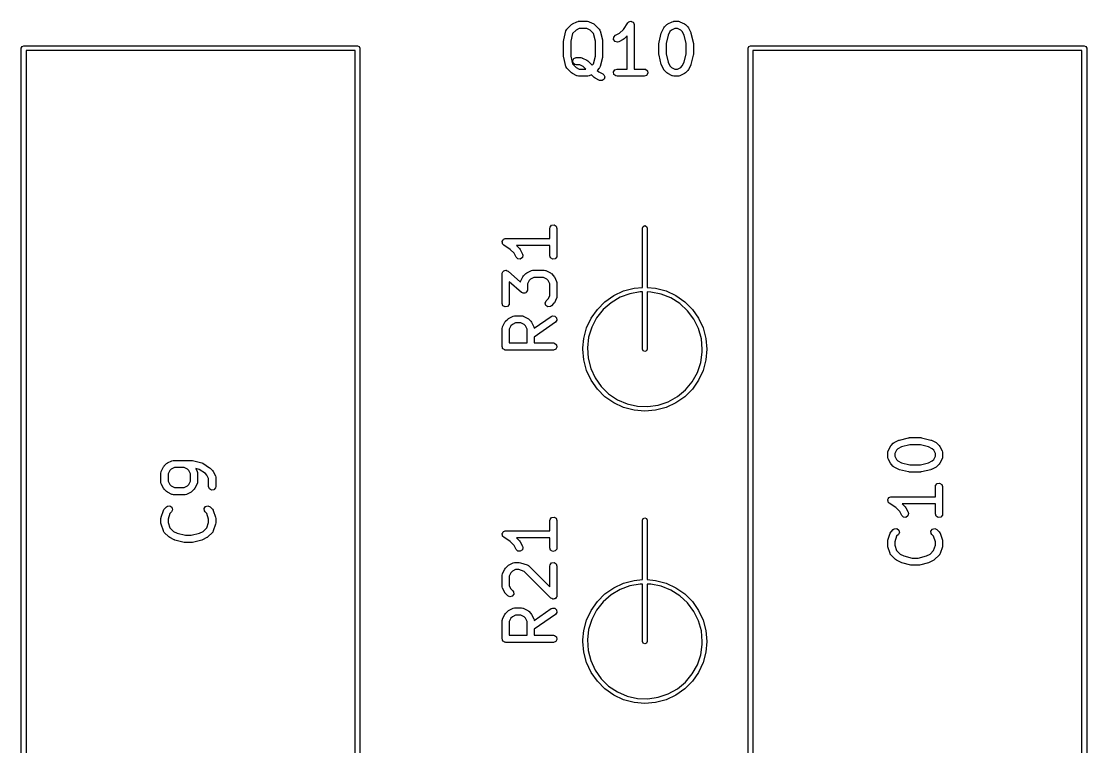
# Model space of a CAD drawing. Extents: x 10 to 287, y -200 to -10.
# Drawn here: x 162.53 to 184.87, y -74.36 to -59.15 of the extents above; entities that cross this region are included whole.
import ezdxf

# ---------------------------------------------------------------- set-up
doc = ezdxf.new("R2010")
doc.units = 0
doc.layers.add('BLACK', color=7, linetype='CONTINUOUS')

msp = doc.modelspace()

# ---------------------------------------------------------------- linework, layer by layer
at = {"layer": 'BLACK', "linetype": 'CONTINUOUS'}
for p, q in [((174.084, -59.2077), (174.179, -59.1601)), ((174.179, -59.1601), (174.204, -59.1527)), ((174.204, -59.1527), (174.208, -59.1537)), ((174.208, -59.1537), (174.212, -59.1522)), ((174.212, -59.1522), (174.403, -59.1522)), ((174.403, -59.1522), (174.429, -59.1567)), ((174.429, -59.1567), (174.432, -59.1596)), ((174.432, -59.1596), (174.436, -59.1601)), ((174.436, -59.1601), (174.532, -59.2077)), ((175.154, -59.3223), (175.245, -59.1856)), ((175.245, -59.1856), (175.263, -59.1667)), ((175.263, -59.1667), (175.267, -59.1655)), ((175.267, -59.1655), (175.27, -59.1622)), ((175.27, -59.1622), (175.292, -59.1584)), ((175.292, -59.1584), (175.312, -59.1523)), ((175.312, -59.1523), (175.316, -59.1541)), ((175.316, -59.1541), (175.321, -59.1533)), ((175.321, -59.1533), (175.339, -59.1642)), ((175.339, -59.1642), (175.359, -59.173)), ((175.359, -59.173), (175.361, -59.1768)), ((175.361, -59.1768), (175.365, -59.179)), ((175.365, -59.179), (175.373, -59.1994)), ((175.373, -59.1994), (175.382, -59.2189)), ((176.084, -59.2077), (176.179, -59.1601)), ((176.179, -59.1601), (176.204, -59.1527)), ((176.204, -59.1527), (176.208, -59.1537)), ((176.208, -59.1537), (176.212, -59.1522)), ((176.212, -59.1522), (176.308, -59.1522)), ((176.308, -59.1522), (176.333, -59.1567)), ((176.333, -59.1567), (176.337, -59.1596)), ((176.337, -59.1596), (176.341, -59.1601)), ((176.341, -59.1601), (176.436, -59.2077)), ((173.902, -59.5423), (173.949, -59.3519)), ((173.949, -59.3519), (173.96, -59.3281)), ((173.96, -59.3281), (173.966, -59.3237)), ((173.966, -59.3237), (173.969, -59.317)), ((173.969, -59.317), (174.064, -59.2218)), ((174.09, -59.4084), (174.049, -59.5698)), ((174.064, -59.2218), (174.082, -59.2089)), ((174.082, -59.2089), (174.084, -59.2077)), ((174.162, -59.3364), (174.09, -59.4084)), ((174.23, -59.3022), (174.162, -59.3364)), ((174.385, -59.3022), (174.23, -59.3022)), ((174.454, -59.3364), (174.385, -59.3022)), ((174.526, -59.4084), (174.454, -59.3364)), ((174.566, -59.5698), (174.526, -59.4084)), ((174.532, -59.2077), (174.55, -59.2211)), ((174.55, -59.2211), (174.551, -59.2218)), ((174.551, -59.2218), (174.646, -59.317)), ((174.646, -59.317), (174.661, -59.3383)), ((174.661, -59.3383), (174.662, -59.3457)), ((174.662, -59.3457), (174.666, -59.3519)), ((174.666, -59.3519), (174.714, -59.5423)), ((174.988, -59.4458), (175.073, -59.4036)), ((175.073, -59.4036), (175.154, -59.3223)), ((175.382, -59.2189), (175.381, -59.2231)), ((175.381, -59.2231), (175.383, -59.2272)), ((175.383, -59.2272), (175.383, -60.1522)), ((175.902, -59.5899), (175.949, -59.3995)), ((175.949, -59.3995), (175.954, -59.3876)), ((175.954, -59.3876), (175.955, -59.3841)), ((175.955, -59.3841), (176.002, -59.2889)), ((176.002, -59.2889), (176.016, -59.2709)), ((176.016, -59.2694), (176.064, -59.2218)), ((176.016, -59.2709), (176.016, -59.2694)), ((176.064, -59.2218), (176.082, -59.2089)), ((176.082, -59.2089), (176.084, -59.2077)), ((176.131, -59.3668), (176.093, -59.4438)), ((176.162, -59.3364), (176.131, -59.3668)), ((176.23, -59.3022), (176.162, -59.3364)), ((176.29, -59.3022), (176.23, -59.3022)), ((176.358, -59.3364), (176.29, -59.3022)), ((176.389, -59.3668), (176.358, -59.3364)), ((176.427, -59.4438), (176.389, -59.3668)), ((176.436, -59.2077), (176.454, -59.2211)), ((176.454, -59.2211), (176.456, -59.2218)), ((176.456, -59.2218), (176.504, -59.2694)), ((176.504, -59.2694), (176.516, -59.2878)), ((176.516, -59.2878), (176.518, -59.2889)), ((176.518, -59.2889), (176.565, -59.3841)), ((176.565, -59.3841), (176.569, -59.3965)), ((176.569, -59.3965), (176.571, -59.3995)), ((176.571, -59.3995), (176.618, -59.5899)), ((173.899, -59.5605), (173.902, -59.5458)), ((173.899, -59.8939), (173.899, -59.5605)), ((173.902, -59.5458), (173.902, -59.5423)), ((174.049, -59.5698), (174.049, -59.8846)), ((174.566, -59.8846), (174.566, -59.5698)), ((174.714, -59.5423), (174.715, -59.5573)), ((174.715, -59.5573), (174.716, -59.5605)), ((174.716, -59.5605), (174.716, -59.8939)), ((174.95, -59.5343), (174.953, -59.4831)), ((174.981, -59.5755), (174.95, -59.5343)), ((174.953, -59.4831), (174.988, -59.4458)), ((175.03, -59.5874), (174.981, -59.5755)), ((175.055, -59.58), (175.03, -59.5874)), ((175.151, -59.5324), (175.055, -59.58)), ((175.152, -59.5312), (175.151, -59.5324)), ((175.17, -59.5183), (175.152, -59.5312)), ((175.233, -59.4559), (175.17, -59.5183)), ((175.233, -60.1522), (175.233, -59.4559)), ((175.899, -59.6081), (175.902, -59.5934)), ((175.899, -59.8462), (175.899, -59.6081)), ((175.902, -59.5934), (175.902, -59.5899)), ((176.093, -59.4438), (176.049, -59.6174)), ((176.049, -59.6174), (176.049, -59.837)), ((176.471, -59.6174), (176.427, -59.4438)), ((176.471, -59.837), (176.471, -59.6174)), ((176.618, -59.5899), (176.62, -59.6049)), ((176.62, -59.6049), (176.621, -59.6081)), ((176.621, -59.6081), (176.621, -59.8462)), ((162.529, -59.715), (162.544, -59.6796)), ((162.529, -78.715), (162.529, -59.715)), ((162.544, -59.6796), (162.579, -59.665)), ((162.579, -59.665), (169.579, -59.665)), ((162.629, -59.765), (162.629, -78.665)), ((169.529, -59.765), (162.629, -59.765)), ((169.529, -78.665), (169.529, -59.765)), ((169.579, -59.665), (169.614, -59.6796)), ((169.614, -59.6796), (169.629, -59.715)), ((169.629, -59.715), (169.629, -78.715)), ((175.9, -59.8495), (175.899, -59.8462)), ((175.902, -59.8644), (175.9, -59.8495)), ((175.949, -60.0549), (175.902, -59.8644)), ((176.049, -59.837), (176.093, -60.0105)), ((176.427, -60.0105), (176.471, -59.837)), ((176.618, -59.8644), (176.571, -60.0549)), ((176.621, -59.8462), (176.618, -59.861)), ((176.618, -59.861), (176.618, -59.8644)), ((177.769, -59.715), (177.784, -59.6796)), ((177.769, -78.715), (177.769, -59.715)), ((177.784, -59.6796), (177.819, -59.665)), ((177.819, -59.665), (184.819, -59.665)), ((177.869, -59.765), (177.869, -78.665)), ((184.769, -59.765), (177.869, -59.765)), ((184.769, -78.665), (184.769, -59.765)), ((184.819, -59.665), (184.854, -59.6796)), ((184.854, -59.6796), (184.869, -59.715)), ((184.869, -59.715), (184.869, -78.715)), ((173.9, -59.8971), (173.899, -59.8939)), ((173.902, -59.912), (173.9, -59.8971)), ((173.949, -60.1025), (173.902, -59.912)), ((174.049, -59.8846), (174.09, -60.046)), ((174.09, -60.046), (174.162, -60.1179)), ((174.091, -59.9761), (174.117, -59.9316)), ((174.1, -60.0266), (174.091, -59.9761)), ((174.139, -60.0596), (174.1, -60.0266)), ((174.117, -59.9316), (174.165, -59.9141)), ((174.165, -60.0641), (174.139, -60.0596)), ((174.165, -59.9141), (174.26, -59.9141)), ((174.242, -60.0641), (174.165, -60.0641)), ((174.311, -60.0983), (174.242, -60.0641)), ((174.26, -59.9141), (174.286, -59.9186)), ((174.286, -59.9186), (174.289, -59.9215)), ((174.289, -59.9215), (174.294, -59.922)), ((174.294, -59.922), (174.389, -59.9696)), ((174.389, -59.9696), (174.407, -59.983)), ((174.407, -59.983), (174.408, -59.9837)), ((174.408, -59.9837), (174.498, -60.0735)), ((174.498, -60.0735), (174.526, -60.046)), ((174.526, -60.046), (174.566, -59.8846)), ((174.714, -59.912), (174.666, -60.1025)), ((174.716, -59.8939), (174.713, -59.9086)), ((174.713, -59.9086), (174.714, -59.912)), ((175.951, -60.0578), (175.949, -60.0549)), ((175.955, -60.0702), (175.951, -60.0578)), ((176.002, -60.1655), (175.955, -60.0702)), ((176.093, -60.0105), (176.131, -60.0875)), ((176.131, -60.0875), (176.162, -60.1179)), ((176.358, -60.1179), (176.389, -60.0875)), ((176.389, -60.0875), (176.427, -60.0105)), ((176.565, -60.0702), (176.518, -60.1655)), ((176.566, -60.0667), (176.565, -60.0702)), ((176.571, -60.0549), (176.566, -60.0667)), ((173.953, -60.1086), (173.949, -60.1025)), ((173.954, -60.116), (173.953, -60.1086)), ((173.969, -60.1374), (173.954, -60.116)), ((174.064, -60.2326), (173.969, -60.1374)), ((174.066, -60.2333), (174.064, -60.2326)), ((174.084, -60.2466), (174.066, -60.2333)), ((174.179, -60.2943), (174.084, -60.2466)), ((174.162, -60.1179), (174.23, -60.1522)), ((174.183, -60.2948), (174.179, -60.2943)), ((174.187, -60.2977), (174.183, -60.2948)), ((174.212, -60.3022), (174.187, -60.2977)), ((174.403, -60.3022), (174.212, -60.3022)), ((174.23, -60.1522), (174.365, -60.1522)), ((174.365, -60.1522), (174.311, -60.0983)), ((174.407, -60.3006), (174.403, -60.3022)), ((174.411, -60.3017), (174.407, -60.3006)), ((174.436, -60.2943), (174.411, -60.3017)), ((174.483, -60.2708), (174.436, -60.2943)), ((174.54, -60.3278), (174.483, -60.2708)), ((174.646, -60.1374), (174.604, -60.1796)), ((174.604, -60.1796), (174.638, -60.2132)), ((174.638, -60.2132), (174.722, -60.2553)), ((174.649, -60.1307), (174.646, -60.1374)), ((174.655, -60.1263), (174.649, -60.1307)), ((174.666, -60.1025), (174.655, -60.1263)), ((174.722, -60.2553), (174.743, -60.2709)), ((174.743, -60.2709), (174.763, -60.3179)), ((174.763, -60.3179), (174.749, -60.3671)), ((174.948, -60.2142), (174.974, -60.1697)), ((174.957, -60.2647), (174.948, -60.2142)), ((174.996, -60.2977), (174.957, -60.2647)), ((174.974, -60.1697), (175.022, -60.1522)), ((175.022, -60.3022), (174.996, -60.2977)), ((175.022, -60.1522), (175.233, -60.1522)), ((175.593, -60.3022), (175.022, -60.3022)), ((175.383, -60.1522), (175.593, -60.1522)), ((175.593, -60.1522), (175.619, -60.1567)), ((175.642, -60.2846), (175.593, -60.3022)), ((175.619, -60.1567), (175.658, -60.1897)), ((175.667, -60.2402), (175.642, -60.2846)), ((175.658, -60.1897), (175.667, -60.2402)), ((176.004, -60.1666), (176.002, -60.1655)), ((176.016, -60.185), (176.004, -60.1666)), ((176.064, -60.2326), (176.016, -60.185)), ((176.066, -60.2333), (176.064, -60.2326)), ((176.084, -60.2466), (176.066, -60.2333)), ((176.179, -60.2943), (176.084, -60.2466)), ((176.162, -60.1179), (176.23, -60.1522)), ((176.183, -60.2948), (176.179, -60.2943)), ((176.187, -60.2977), (176.183, -60.2948)), ((176.212, -60.3022), (176.187, -60.2977)), ((176.308, -60.3022), (176.212, -60.3022)), ((176.23, -60.1522), (176.29, -60.1522)), ((176.29, -60.1522), (176.358, -60.1179)), ((176.312, -60.3006), (176.308, -60.3022)), ((176.316, -60.3017), (176.312, -60.3006)), ((176.341, -60.2943), (176.316, -60.3017)), ((176.436, -60.2466), (176.341, -60.2943)), ((176.438, -60.2455), (176.436, -60.2466)), ((176.456, -60.2326), (176.438, -60.2455)), ((176.504, -60.185), (176.456, -60.2326)), ((176.518, -60.1655), (176.504, -60.1835)), ((176.504, -60.1835), (176.504, -60.185)), ((174.542, -60.3285), (174.54, -60.3278)), ((174.56, -60.3419), (174.542, -60.3285)), ((174.655, -60.3895), (174.56, -60.3419)), ((174.706, -60.3954), (174.655, -60.3895)), ((174.749, -60.3671), (174.706, -60.3954)), ((173.616, -63.4672), (173.649, -63.4279)), ((173.649, -63.4279), (173.699, -63.419)), ((173.699, -63.419), (173.744, -63.4447)), ((173.744, -63.4447), (173.761, -63.4929)), ((175.569, -63.4494), (175.604, -63.4348)), ((175.604, -63.4348), (175.639, -63.4494)), ((173.611, -63.4929), (173.616, -63.4672)), ((173.611, -63.7036), (173.611, -63.4929)), ((173.761, -63.4929), (173.761, -64.0643)), ((175.554, -63.4848), (175.569, -63.4494)), ((175.554, -64.7292), (175.554, -63.4848)), ((175.639, -63.4494), (175.654, -63.4848)), ((175.654, -63.4848), (175.654, -64.7292)), ((172.611, -63.7738), (172.613, -63.7698)), ((172.618, -63.7947), (172.611, -63.7738)), ((172.612, -63.7656), (172.623, -63.7467)), ((172.613, -63.7698), (172.612, -63.7656)), ((172.621, -63.8161), (172.618, -63.7947)), ((172.625, -63.8189), (172.621, -63.8161)), ((172.623, -63.7467), (172.632, -63.7268)), ((172.626, -63.823), (172.625, -63.8189)), ((172.645, -63.841), (172.626, -63.823)), ((172.632, -63.7268), (172.636, -63.7249)), ((172.636, -63.7249), (172.638, -63.7212)), ((172.638, -63.7212), (172.658, -63.7137)), ((172.781, -63.9321), (172.645, -63.841)), ((172.658, -63.7137), (172.678, -63.7041)), ((172.678, -63.7041), (172.682, -63.7051)), ((172.682, -63.7051), (172.686, -63.7036)), ((172.686, -63.7036), (173.611, -63.7036)), ((173.611, -63.8536), (172.915, -63.8536)), ((172.915, -63.8536), (172.977, -63.9161)), ((173.611, -64.0643), (173.611, -63.8536)), ((172.863, -64.0135), (172.781, -63.9321)), ((172.905, -64.0979), (172.863, -64.0135)), ((172.942, -64.1331), (172.905, -64.0979)), ((172.977, -63.9161), (172.99, -63.9344)), ((172.99, -63.9344), (172.991, -63.9355)), ((172.991, -63.9355), (173.039, -64.0308)), ((173.035, -64.1056), (172.993, -64.1362)), ((173.046, -64.0558), (173.035, -64.1056)), ((173.039, -64.0308), (173.046, -64.0558)), ((173.629, -64.1125), (173.611, -64.0643)), ((173.673, -64.1382), (173.629, -64.1125)), ((173.757, -64.09), (173.724, -64.1293)), ((173.761, -64.0643), (173.757, -64.09)), ((172.993, -64.1362), (172.942, -64.1331)), ((173.724, -64.1293), (173.673, -64.1382)), ((172.611, -64.4453), (172.613, -64.4342)), ((172.611, -65.0643), (172.611, -64.4453)), ((172.613, -64.4307), (172.614, -64.4281)), ((172.613, -64.4342), (172.613, -64.4307)), ((172.614, -64.4281), (172.616, -64.4196)), ((172.616, -64.4196), (172.629, -64.4041)), ((172.629, -64.4041), (172.639, -64.3868)), ((172.639, -64.3868), (172.645, -64.3849)), ((172.645, -64.3849), (172.649, -64.3803)), ((172.649, -64.3803), (172.669, -64.3768)), ((172.669, -64.3768), (172.688, -64.3703)), ((172.688, -64.3703), (172.693, -64.3725)), ((172.693, -64.3725), (172.699, -64.3714)), ((172.699, -64.3714), (172.717, -64.3815)), ((172.717, -64.3815), (172.736, -64.3888)), ((172.736, -64.3888), (172.996, -64.6163)), ((173, -64.6022), (173.048, -64.507)), ((173.048, -64.507), (173.061, -64.489)), ((173.061, -64.489), (173.062, -64.4875)), ((173.062, -64.4875), (173.109, -64.4399)), ((173.109, -64.4399), (173.128, -64.427)), ((173.128, -64.427), (173.129, -64.4258)), ((173.129, -64.4258), (173.224, -64.3782)), ((173.207, -64.5545), (173.176, -64.5849)), ((173.275, -64.5203), (173.207, -64.5545)), ((173.224, -64.3782), (173.249, -64.3708)), ((173.249, -64.3708), (173.253, -64.3718)), ((173.253, -64.3718), (173.258, -64.3703)), ((173.258, -64.3703), (173.496, -64.3703)), ((173.478, -64.5203), (173.275, -64.5203)), ((173.547, -64.5545), (173.478, -64.5203)), ((173.496, -64.3703), (173.521, -64.3748)), ((173.521, -64.3748), (173.525, -64.3777)), ((173.525, -64.3777), (173.529, -64.3782)), ((173.529, -64.3782), (173.625, -64.4258)), ((173.577, -64.5849), (173.547, -64.5545)), ((173.625, -64.4258), (173.643, -64.4392)), ((173.643, -64.4392), (173.644, -64.4399)), ((173.644, -64.4399), (173.692, -64.4875)), ((173.692, -64.4875), (173.705, -64.5058)), ((173.705, -64.5058), (173.706, -64.507)), ((173.706, -64.507), (173.753, -64.6022)), ((173.018, -64.8351), (172.761, -64.6106)), ((172.761, -64.6106), (172.761, -65.0643)), ((172.996, -64.6163), (172.997, -64.6101)), ((172.997, -64.6101), (173, -64.6067)), ((173, -64.6067), (173, -64.6022)), ((173.142, -64.7786), (173.14, -64.7897)), ((173.176, -64.5849), (173.142, -64.6535)), ((173.142, -64.6535), (173.142, -64.7786)), ((173.611, -64.6535), (173.577, -64.5849)), ((173.611, -64.9038), (173.611, -64.6535)), ((173.753, -64.6022), (173.761, -64.6272)), ((173.761, -64.6272), (173.76, -64.6315)), ((173.76, -64.6315), (173.761, -64.6358)), ((173.761, -64.6358), (173.761, -64.9215)), ((175.159, -64.8032), (175.378, -64.7446)), ((175.378, -64.7446), (175.554, -64.7292)), ((175.654, -64.7292), (175.83, -64.7446)), ((175.83, -64.7446), (176.048, -64.8032)), ((173.037, -64.8424), (173.018, -64.8351)), ((173.054, -64.8525), (173.037, -64.8424)), ((173.06, -64.8514), (173.054, -64.8525)), ((173.066, -64.8536), (173.06, -64.8514)), ((173.085, -64.8471), (173.066, -64.8536)), ((173.105, -64.8436), (173.085, -64.8471)), ((173.109, -64.839), (173.105, -64.8436)), ((173.114, -64.8371), (173.109, -64.839)), ((173.125, -64.8197), (173.114, -64.8371)), ((173.138, -64.8043), (173.125, -64.8197)), ((173.139, -64.7958), (173.138, -64.8043)), ((173.141, -64.7932), (173.139, -64.7958)), ((173.14, -64.7897), (173.141, -64.7932)), ((173.538, -65.0113), (173.577, -64.9723)), ((173.577, -64.9723), (173.611, -64.9038)), ((173.753, -64.955), (173.706, -65.0502)), ((173.754, -64.9506), (173.753, -64.955)), ((173.757, -64.9471), (173.754, -64.9506)), ((173.761, -64.9215), (173.757, -64.9471)), ((174.768, -65.0289), (174.954, -64.899)), ((175.085, -64.9371), (174.896, -65.0498)), ((174.954, -64.899), (175.159, -64.8032)), ((175.292, -64.8607), (175.085, -64.9371)), ((175.509, -64.8234), (175.292, -64.8607)), ((175.554, -64.824), (175.509, -64.8234)), ((175.554, -66.0248), (175.554, -64.824)), ((175.73, -64.8263), (175.654, -64.8253)), ((175.654, -64.8253), (175.654, -66.0248)), ((175.946, -64.8693), (175.73, -64.8263)), ((176.151, -64.951), (175.946, -64.8693)), ((176.048, -64.8032), (176.254, -64.899)), ((176.338, -65.0687), (176.151, -64.951)), ((176.254, -64.899), (176.439, -65.0289)), ((172.629, -65.1125), (172.611, -65.0643)), ((172.673, -65.1382), (172.629, -65.1125)), ((172.724, -65.1293), (172.673, -65.1382)), ((172.757, -65.09), (172.724, -65.1293)), ((172.761, -65.0643), (172.757, -65.09)), ((173.516, -65.0578), (173.538, -65.0113)), ((173.53, -65.1073), (173.516, -65.0578)), ((173.572, -65.1368), (173.53, -65.1073)), ((173.623, -65.1323), (173.572, -65.1368)), ((173.644, -65.1174), (173.623, -65.1323)), ((173.692, -65.0697), (173.644, -65.1174)), ((173.706, -65.0502), (173.692, -65.0683)), ((173.692, -65.0683), (173.692, -65.0697)), ((174.478, -65.3748), (174.608, -65.1892)), ((174.73, -65.1952), (174.593, -65.3684)), ((174.608, -65.1892), (174.768, -65.0289)), ((174.896, -65.0498), (174.73, -65.1952)), ((176.499, -65.2184), (176.338, -65.0687)), ((176.439, -65.0289), (176.6, -65.1892)), ((176.631, -65.3951), (176.499, -65.2184)), ((176.6, -65.1892), (176.73, -65.3748)), ((172.667, -65.4594), (172.68, -65.4413)), ((172.68, -65.4413), (172.681, -65.4399)), ((172.681, -65.4399), (172.728, -65.3922)), ((172.728, -65.3922), (172.747, -65.3794)), ((172.747, -65.3794), (172.748, -65.3782)), ((172.748, -65.3782), (172.843, -65.3306)), ((172.843, -65.3306), (172.868, -65.3232)), ((172.868, -65.3232), (172.873, -65.3242)), ((172.873, -65.3242), (172.877, -65.3227)), ((172.877, -65.3227), (173.02, -65.3227)), ((173.02, -65.3227), (173.045, -65.3272)), ((173.045, -65.3272), (173.049, -65.3301)), ((173.049, -65.3301), (173.053, -65.3306)), ((173.053, -65.3306), (173.148, -65.3782)), ((173.148, -65.3782), (173.166, -65.3916)), ((173.166, -65.3916), (173.168, -65.3922)), ((173.168, -65.3922), (173.215, -65.4399)), ((173.215, -65.4399), (173.228, -65.4582)), ((173.285, -65.5872), (173.643, -65.3362)), ((173.643, -65.3362), (173.667, -65.3252)), ((173.667, -65.3252), (173.718, -65.3297)), ((173.718, -65.3297), (173.754, -65.366)), ((173.759, -65.4171), (173.729, -65.4591)), ((173.754, -65.366), (173.759, -65.4171)), ((174.382, -65.5802), (174.478, -65.3748)), ((174.593, -65.3684), (174.49, -65.5636)), ((176.729, -65.5929), (176.631, -65.3951)), ((176.73, -65.3748), (176.825, -65.5802)), ((172.611, -65.5881), (172.616, -65.5625)), ((172.611, -65.9691), (172.611, -65.5881)), ((172.616, -65.5625), (172.619, -65.559)), ((172.619, -65.5546), (172.667, -65.4594)), ((172.619, -65.559), (172.619, -65.5546)), ((172.796, -65.5373), (172.761, -65.6058)), ((172.761, -65.6058), (172.761, -65.8941)), ((172.826, -65.5069), (172.796, -65.5373)), ((172.894, -65.4727), (172.826, -65.5069)), ((173.002, -65.4727), (172.894, -65.4727)), ((173.07, -65.5069), (173.002, -65.4727)), ((173.101, -65.5373), (173.07, -65.5069)), ((173.135, -65.6058), (173.101, -65.5373)), ((173.135, -65.8941), (173.135, -65.6058)), ((173.228, -65.4582), (173.23, -65.4594)), ((173.23, -65.4594), (173.277, -65.5546)), ((173.277, -65.5546), (173.285, -65.5796)), ((173.285, -65.5796), (173.284, -65.5839)), ((173.284, -65.5839), (173.285, -65.5872)), ((173.729, -65.4591), (173.285, -65.77)), ((174.324, -65.7991), (174.382, -65.5802)), ((174.49, -65.5636), (174.425, -65.7742)), ((176.789, -65.8052), (176.729, -65.5929)), ((176.825, -65.5802), (176.884, -65.7991)), ((172.761, -65.8941), (173.135, -65.8941)), ((173.285, -65.77), (173.285, -65.8941)), ((173.285, -65.8941), (173.686, -65.8941)), ((173.686, -65.8941), (173.712, -65.8986)), ((173.712, -65.8986), (173.751, -65.9316)), ((174.307, -65.9933), (174.324, -65.7991)), ((174.425, -65.7742), (174.399, -65.9933)), ((176.809, -66.0248), (176.789, -65.8052)), ((176.884, -65.7991), (176.904, -66.0248)), ((172.618, -65.9874), (172.611, -65.9691)), ((172.621, -66.0066), (172.618, -65.9874)), ((172.626, -66.0109), (172.621, -66.0066)), ((172.629, -66.0173), (172.626, -66.0109)), ((172.646, -66.027), (172.629, -66.0173)), ((172.661, -66.0396), (172.646, -66.027)), ((172.67, -66.0413), (172.661, -66.0396)), ((172.673, -66.0429), (172.67, -66.0413)), ((172.677, -66.0424), (172.673, -66.0429)), ((172.686, -66.0441), (172.677, -66.0424)), ((173.686, -66.0441), (172.686, -66.0441)), ((173.734, -66.0265), (173.686, -66.0441)), ((173.76, -65.9821), (173.734, -66.0265)), ((173.751, -65.9316), (173.76, -65.9821)), ((174.304, -66.0248), (174.307, -65.9933)), ((174.324, -66.2505), (174.304, -66.0248)), ((174.399, -65.9933), (174.414, -66.2133)), ((175.569, -66.0602), (175.554, -66.0248)), ((175.604, -66.0748), (175.569, -66.0602)), ((175.639, -66.0602), (175.604, -66.0748)), ((175.654, -66.0248), (175.639, -66.0602)), ((176.776, -66.3061), (176.807, -66.0879)), ((176.807, -66.0879), (176.809, -66.0248)), ((176.904, -66.0248), (176.884, -66.2505)), ((174.382, -66.4694), (174.324, -66.2505)), ((174.414, -66.2133), (174.468, -66.4271)), ((176.705, -66.515), (176.776, -66.3061)), ((176.884, -66.2505), (176.825, -66.4694)), ((174.478, -66.6748), (174.382, -66.4694)), ((174.468, -66.4271), (174.56, -66.6274)), ((176.597, -66.7074), (176.705, -66.515)), ((176.825, -66.4694), (176.73, -66.6748)), ((174.608, -66.8604), (174.478, -66.6748)), ((174.56, -66.6274), (174.687, -66.8075)), ((176.456, -66.877), (176.597, -66.7074)), ((176.73, -66.6748), (176.6, -66.8604)), ((174.768, -67.0207), (174.608, -66.8604)), ((174.687, -66.8075), (174.845, -66.9614)), ((174.845, -66.9614), (175.029, -67.0839)), ((176.094, -67.1258), (176.286, -67.018)), ((176.286, -67.018), (176.456, -66.877)), ((176.6, -66.8604), (176.439, -67.0207)), ((174.954, -67.1506), (174.768, -67.0207)), ((175.159, -67.2464), (174.954, -67.1506)), ((175.029, -67.0839), (175.231, -67.171)), ((175.231, -67.171), (175.447, -67.2196)), ((175.447, -67.2196), (175.667, -67.2283)), ((175.667, -67.2283), (175.885, -67.1966)), ((175.885, -67.1966), (176.094, -67.1258)), ((176.254, -67.1506), (176.048, -67.2464)), ((176.439, -67.0207), (176.254, -67.1506)), ((175.378, -67.3051), (175.159, -67.2464)), ((175.604, -67.3248), (175.378, -67.3051)), ((175.83, -67.3051), (175.604, -67.3248)), ((176.048, -67.2464), (175.83, -67.3051)), ((180.944, -67.928), (181.134, -67.8803)), ((181.134, -67.8803), (181.149, -67.8793)), ((181.149, -67.8793), (181.152, -67.8781)), ((181.152, -67.8781), (181.39, -67.8781)), ((181.39, -67.8781), (181.405, -67.8807)), ((181.405, -67.8807), (181.408, -67.8803)), ((181.408, -67.8803), (181.599, -67.928)), ((180.704, -68.1576), (180.752, -68.0624)), ((180.752, -68.0624), (180.765, -68.0444)), ((180.765, -68.0444), (180.766, -68.0429)), ((180.766, -68.0429), (180.813, -67.9953)), ((180.813, -67.9953), (180.832, -67.9824)), ((180.832, -67.9824), (180.833, -67.9813)), ((180.833, -67.9813), (180.928, -67.9336)), ((180.911, -68.11), (180.881, -68.1404)), ((180.988, -68.0715), (180.911, -68.11)), ((180.928, -67.9336), (180.941, -67.9299)), ((180.941, -67.9299), (180.944, -67.928)), ((181.161, -68.0281), (180.988, -68.0715)), ((181.381, -68.0281), (181.161, -68.0281)), ((181.555, -68.0715), (181.381, -68.0281)), ((181.632, -68.11), (181.555, -68.0715)), ((181.599, -67.928), (181.611, -67.9332)), ((181.611, -67.9332), (181.614, -67.9336)), ((181.614, -67.9336), (181.71, -67.9813)), ((181.662, -68.1404), (181.632, -68.11)), ((181.71, -67.9813), (181.728, -67.9946)), ((181.728, -67.9946), (181.729, -67.9953)), ((181.729, -67.9953), (181.777, -68.0429)), ((181.777, -68.0429), (181.79, -68.0613)), ((181.79, -68.0613), (181.791, -68.0624)), ((181.791, -68.0624), (181.838, -68.1576)), ((165.688, -68.3622), (165.713, -68.3548)), ((165.713, -68.3548), (165.718, -68.3558)), ((165.718, -68.3558), (165.722, -68.3543)), ((165.722, -68.3543), (166.103, -68.3543)), ((166.103, -68.3543), (166.117, -68.3569)), ((166.117, -68.3569), (166.121, -68.3565)), ((166.121, -68.3565), (166.311, -68.4041)), ((180.696, -68.1912), (180.701, -68.1655)), ((180.696, -68.2864), (180.696, -68.1912)), ((180.698, -68.2906), (180.696, -68.2864)), ((180.697, -68.295), (180.698, -68.2906)), ((180.704, -68.32), (180.697, -68.295)), ((180.701, -68.1655), (180.704, -68.1621)), ((180.704, -68.1621), (180.704, -68.1576)), ((180.752, -68.4152), (180.704, -68.32)), ((180.881, -68.1404), (180.846, -68.2089)), ((180.846, -68.2089), (180.846, -68.2687)), ((180.846, -68.2687), (180.881, -68.3372)), ((180.881, -68.3372), (180.911, -68.3676)), ((181.632, -68.3676), (181.662, -68.3372)), ((181.696, -68.2089), (181.662, -68.1404)), ((181.662, -68.3372), (181.696, -68.2687)), ((181.696, -68.2687), (181.696, -68.2089)), ((181.838, -68.32), (181.791, -68.4152)), ((181.838, -68.1576), (181.846, -68.1826)), ((181.839, -68.3155), (181.838, -68.32)), ((181.842, -68.3121), (181.839, -68.3155)), ((181.846, -68.2864), (181.842, -68.3121)), ((181.846, -68.1826), (181.845, -68.187)), ((181.845, -68.187), (181.846, -68.1912)), ((181.846, -68.1912), (181.846, -68.2864)), ((165.464, -68.5862), (165.512, -68.491)), ((165.512, -68.491), (165.525, -68.473)), ((165.525, -68.473), (165.526, -68.4715)), ((165.526, -68.4715), (165.573, -68.4239)), ((165.573, -68.4239), (165.592, -68.411)), ((165.592, -68.411), (165.593, -68.4098)), ((165.593, -68.4098), (165.688, -68.3622)), ((165.641, -68.569), (165.606, -68.6375)), ((165.671, -68.5385), (165.641, -68.569)), ((165.739, -68.5043), (165.671, -68.5385)), ((165.942, -68.5043), (165.739, -68.5043)), ((166.011, -68.5385), (165.942, -68.5043)), ((166.041, -68.569), (166.011, -68.5385)), ((166.075, -68.6375), (166.041, -68.569)), ((166.262, -68.5465), (166.188, -68.528)), ((166.188, -68.528), (166.217, -68.5862)), ((166.388, -68.6304), (166.262, -68.5465)), ((166.311, -68.4041), (166.334, -68.4144)), ((166.334, -68.4144), (166.335, -68.4145)), ((166.335, -68.4145), (166.478, -68.5097)), ((166.478, -68.5097), (166.486, -68.5176)), ((166.486, -68.5176), (166.489, -68.5191)), ((166.489, -68.5191), (166.537, -68.5667)), ((166.537, -68.5667), (166.55, -68.5851)), ((180.753, -68.4163), (180.752, -68.4152)), ((180.766, -68.4347), (180.753, -68.4163)), ((180.813, -68.4823), (180.766, -68.4347)), ((180.815, -68.483), (180.813, -68.4823)), ((180.833, -68.4964), (180.815, -68.483)), ((180.928, -68.544), (180.833, -68.4964)), ((180.911, -68.3676), (180.988, -68.4061)), ((180.932, -68.5444), (180.928, -68.544)), ((180.944, -68.5497), (180.932, -68.5444)), ((181.134, -68.5973), (180.944, -68.5497)), ((180.988, -68.4061), (181.161, -68.4495)), ((181.161, -68.4495), (181.381, -68.4495)), ((181.381, -68.4495), (181.555, -68.4061)), ((181.599, -68.5497), (181.408, -68.5973)), ((181.555, -68.4061), (181.632, -68.3676)), ((181.602, -68.5477), (181.599, -68.5497)), ((181.614, -68.544), (181.602, -68.5477)), ((181.71, -68.4964), (181.614, -68.544)), ((181.711, -68.4952), (181.71, -68.4964)), ((181.729, -68.4823), (181.711, -68.4952)), ((181.777, -68.4347), (181.729, -68.4823)), ((181.791, -68.4152), (181.777, -68.4332)), ((181.777, -68.4332), (181.777, -68.4347)), ((165.456, -68.6198), (165.461, -68.5941)), ((165.456, -68.8102), (165.456, -68.6198)), ((165.461, -68.5941), (165.464, -68.5907)), ((165.464, -68.5907), (165.464, -68.5862)), ((165.606, -68.6375), (165.606, -68.7925)), ((165.606, -68.7925), (165.641, -68.861)), ((166.041, -68.861), (166.075, -68.7925)), ((166.075, -68.7925), (166.075, -68.6375)), ((166.217, -68.5862), (166.225, -68.6112)), ((166.225, -68.6112), (166.224, -68.6155)), ((166.224, -68.6155), (166.225, -68.6198)), ((166.225, -68.6198), (166.225, -68.8102)), ((166.422, -68.6642), (166.388, -68.6304)), ((166.456, -68.7327), (166.422, -68.6642)), ((166.456, -68.9055), (166.456, -68.7327)), ((166.55, -68.5851), (166.551, -68.5862)), ((166.551, -68.5862), (166.598, -68.6815)), ((166.598, -68.6815), (166.606, -68.7064)), ((166.606, -68.7064), (166.605, -68.7108)), ((166.605, -68.7108), (166.606, -68.715)), ((166.606, -68.715), (166.606, -68.9055)), ((181.137, -68.5969), (181.134, -68.5973)), ((181.152, -68.5995), (181.137, -68.5969)), ((181.39, -68.5995), (181.152, -68.5995)), ((181.394, -68.5983), (181.39, -68.5995)), ((181.408, -68.5973), (181.394, -68.5983)), ((165.458, -68.8145), (165.456, -68.8102)), ((165.457, -68.8188), (165.458, -68.8145)), ((165.464, -68.8438), (165.457, -68.8188)), ((165.512, -68.939), (165.464, -68.8438)), ((165.513, -68.9401), (165.512, -68.939)), ((165.526, -68.9585), (165.513, -68.9401)), ((165.573, -69.0061), (165.526, -68.9585)), ((165.575, -69.0068), (165.573, -69.0061)), ((165.593, -69.0202), (165.575, -69.0068)), ((165.688, -69.0678), (165.593, -69.0202)), ((165.641, -68.861), (165.671, -68.8915)), ((165.671, -68.8915), (165.739, -68.9257)), ((165.739, -68.9257), (165.942, -68.9257)), ((165.942, -68.9257), (166.011, -68.8915)), ((166.089, -69.0202), (165.993, -69.0678)), ((166.011, -68.8915), (166.041, -68.861)), ((166.09, -69.019), (166.089, -69.0202)), ((166.108, -69.0061), (166.09, -69.019)), ((166.156, -68.9585), (166.108, -69.0061)), ((166.17, -68.939), (166.156, -68.957)), ((166.156, -68.957), (166.156, -68.9585)), ((166.217, -68.8438), (166.17, -68.939)), ((166.218, -68.8393), (166.217, -68.8438)), ((166.221, -68.8359), (166.218, -68.8393)), ((166.225, -68.8102), (166.221, -68.8359)), ((166.474, -68.9537), (166.456, -68.9055)), ((166.518, -68.9793), (166.474, -68.9537)), ((166.569, -68.9704), (166.518, -68.9793)), ((166.602, -68.9311), (166.569, -68.9704)), ((166.606, -68.9055), (166.602, -68.9311)), ((181.696, -68.9055), (181.701, -68.8798)), ((181.696, -69.1162), (181.696, -68.9055)), ((181.701, -68.8798), (181.734, -68.8405)), ((181.734, -68.8405), (181.784, -68.8316)), ((181.784, -68.8316), (181.829, -68.8573)), ((181.829, -68.8573), (181.846, -68.9055)), ((181.846, -68.9055), (181.846, -69.4769)), ((165.693, -69.0683), (165.688, -69.0678)), ((165.696, -69.0712), (165.693, -69.0683)), ((165.722, -69.0757), (165.696, -69.0712)), ((165.96, -69.0757), (165.722, -69.0757)), ((165.964, -69.0742), (165.96, -69.0757)), ((165.968, -69.0752), (165.964, -69.0742)), ((165.993, -69.0678), (165.968, -69.0752)), ((180.696, -69.1864), (180.698, -69.1824)), ((180.703, -69.2073), (180.696, -69.1864)), ((180.697, -69.1782), (180.708, -69.1593)), ((180.698, -69.1824), (180.697, -69.1782)), ((180.706, -69.2287), (180.703, -69.2073)), ((180.71, -69.2315), (180.706, -69.2287)), ((180.708, -69.1593), (180.717, -69.1394)), ((180.711, -69.2356), (180.71, -69.2315)), ((180.73, -69.2536), (180.711, -69.2356)), ((180.717, -69.1394), (180.721, -69.1375)), ((180.721, -69.1375), (180.723, -69.1337)), ((180.723, -69.1337), (180.743, -69.1263)), ((180.866, -69.3447), (180.73, -69.2536)), ((180.743, -69.1263), (180.763, -69.1166)), ((180.763, -69.1166), (180.767, -69.1177)), ((180.767, -69.1177), (180.771, -69.1162)), ((180.771, -69.1162), (181.696, -69.1162)), ((165.46, -69.5484), (165.508, -69.4056)), ((165.508, -69.4056), (165.52, -69.3827)), ((165.52, -69.3827), (165.524, -69.3803)), ((165.524, -69.3803), (165.526, -69.3763)), ((165.526, -69.3763), (165.573, -69.3286)), ((165.573, -69.3286), (165.595, -69.3137)), ((165.595, -69.3137), (165.646, -69.3092)), ((165.644, -69.4698), (165.606, -69.5843)), ((165.68, -69.4347), (165.644, -69.4698)), ((165.646, -69.3092), (165.688, -69.3386)), ((165.701, -69.3882), (165.68, -69.4347)), ((165.688, -69.3386), (165.701, -69.3882)), ((166.364, -69.3623), (166.393, -69.3202)), ((166.368, -69.4134), (166.364, -69.3623)), ((166.383, -69.4347), (166.368, -69.4134)), ((166.418, -69.4698), (166.383, -69.4347)), ((166.393, -69.3202), (166.443, -69.307)), ((166.456, -69.5843), (166.418, -69.4698)), ((166.443, -69.307), (166.489, -69.3286)), ((166.489, -69.3286), (166.537, -69.3763)), ((166.537, -69.3763), (166.552, -69.3976)), ((166.552, -69.3976), (166.552, -69.4021)), ((166.552, -69.4021), (166.555, -69.4056)), ((166.555, -69.4056), (166.602, -69.5484)), ((180.948, -69.4261), (180.866, -69.3447)), ((180.99, -69.5104), (180.948, -69.4261)), ((181.696, -69.2662), (181, -69.2662)), ((181, -69.2662), (181.062, -69.3286)), ((181.062, -69.3286), (181.075, -69.347)), ((181.075, -69.347), (181.076, -69.3481)), ((181.076, -69.3481), (181.124, -69.4434)), ((181.131, -69.4683), (181.12, -69.5182)), ((181.124, -69.4434), (181.131, -69.4683)), ((181.696, -69.4769), (181.696, -69.2662)), ((181.714, -69.5251), (181.696, -69.4769)), ((181.846, -69.4769), (181.842, -69.5026)), ((165.456, -69.5721), (165.46, -69.5501)), ((165.456, -69.6674), (165.456, -69.5721)), ((165.457, -69.6689), (165.456, -69.6674)), ((165.46, -69.6911), (165.457, -69.6689)), ((165.46, -69.5501), (165.46, -69.5484)), ((165.508, -69.834), (165.46, -69.6911)), ((165.606, -69.5843), (165.606, -69.6552)), ((165.606, -69.6552), (165.644, -69.7697)), ((166.418, -69.7697), (166.456, -69.6552)), ((166.456, -69.6552), (166.456, -69.5843)), ((166.602, -69.6911), (166.555, -69.834)), ((166.602, -69.5484), (166.606, -69.5706)), ((166.606, -69.6674), (166.602, -69.6895)), ((166.602, -69.6895), (166.602, -69.6911)), ((166.606, -69.5706), (166.606, -69.5721)), ((166.606, -69.5721), (166.606, -69.6674)), ((173.611, -69.6179), (173.616, -69.5922)), ((173.611, -69.8286), (173.611, -69.6179)), ((173.616, -69.5922), (173.649, -69.5529)), ((173.649, -69.5529), (173.699, -69.544)), ((173.699, -69.544), (173.744, -69.5697)), ((173.744, -69.5697), (173.761, -69.6179)), ((173.761, -69.6179), (173.761, -70.1893)), ((175.554, -69.6098), (175.569, -69.5744)), ((175.554, -70.8542), (175.554, -69.6098)), ((175.569, -69.5744), (175.604, -69.5598)), ((175.604, -69.5598), (175.639, -69.5744)), ((175.639, -69.5744), (175.654, -69.6098)), ((175.654, -69.6098), (175.654, -70.8542)), ((181.027, -69.5457), (180.99, -69.5104)), ((181.078, -69.5488), (181.027, -69.5457)), ((181.12, -69.5182), (181.078, -69.5488)), ((181.758, -69.5508), (181.714, -69.5251)), ((181.809, -69.5419), (181.758, -69.5508)), ((181.842, -69.5026), (181.809, -69.5419)), ((165.511, -69.8375), (165.508, -69.834)), ((165.511, -69.8419), (165.511, -69.8375)), ((165.526, -69.8633), (165.511, -69.8419)), ((165.621, -69.9585), (165.526, -69.8633)), ((165.644, -69.7697), (165.719, -69.8438)), ((165.719, -69.8438), (165.796, -69.8823)), ((165.796, -69.8823), (165.969, -69.9257)), ((166.093, -69.9257), (166.267, -69.8823)), ((166.267, -69.8823), (166.344, -69.8438)), ((166.344, -69.8438), (166.418, -69.7697)), ((166.537, -69.8633), (166.441, -69.9585)), ((166.539, -69.8592), (166.537, -69.8633)), ((166.542, -69.8569), (166.539, -69.8592)), ((166.555, -69.834), (166.542, -69.8569)), ((172.611, -69.8988), (172.613, -69.8948)), ((172.618, -69.9197), (172.611, -69.8988)), ((172.612, -69.8906), (172.623, -69.8717)), ((172.613, -69.8948), (172.612, -69.8906)), ((172.621, -69.9411), (172.618, -69.9197)), ((172.623, -69.8717), (172.632, -69.8518)), ((172.632, -69.8518), (172.636, -69.8499)), ((172.636, -69.8499), (172.638, -69.8462)), ((172.638, -69.8462), (172.658, -69.8387)), ((172.658, -69.8387), (172.678, -69.8291)), ((172.678, -69.8291), (172.682, -69.8301)), ((172.682, -69.8301), (172.686, -69.8286)), ((172.686, -69.8286), (173.611, -69.8286)), ((180.7, -70.0246), (180.748, -69.8818)), ((180.748, -69.8818), (180.76, -69.8589)), ((180.76, -69.8589), (180.764, -69.8565)), ((180.764, -69.8565), (180.766, -69.8524)), ((180.766, -69.8524), (180.813, -69.8048)), ((180.813, -69.8048), (180.835, -69.7899)), ((180.835, -69.7899), (180.886, -69.7854)), ((180.92, -69.9109), (180.884, -69.946)), ((180.886, -69.7854), (180.928, -69.8148)), ((180.941, -69.8644), (180.92, -69.9109)), ((180.928, -69.8148), (180.941, -69.8644)), ((181.604, -69.8384), (181.633, -69.7964)), ((181.608, -69.8896), (181.604, -69.8384)), ((181.623, -69.9109), (181.608, -69.8896)), ((181.658, -69.946), (181.623, -69.9109)), ((181.633, -69.7964), (181.683, -69.7831)), ((181.683, -69.7831), (181.729, -69.8048)), ((181.729, -69.8048), (181.777, -69.8524)), ((181.777, -69.8524), (181.792, -69.8738)), ((181.792, -69.8738), (181.792, -69.8782)), ((181.792, -69.8782), (181.795, -69.8818)), ((181.795, -69.8818), (181.842, -70.0246)), ((165.623, -69.9592), (165.621, -69.9585)), ((165.641, -69.9726), (165.623, -69.9592)), ((165.736, -70.0202), (165.641, -69.9726)), ((165.739, -70.0206), (165.736, -70.0202)), ((165.751, -70.0259), (165.739, -70.0206)), ((165.942, -70.0735), (165.751, -70.0259)), ((165.945, -70.0731), (165.942, -70.0735)), ((165.96, -70.0757), (165.945, -70.0731)), ((166.103, -70.0757), (165.96, -70.0757)), ((165.969, -69.9257), (166.093, -69.9257)), ((166.106, -70.0745), (166.103, -70.0757)), ((166.121, -70.0735), (166.106, -70.0745)), ((166.311, -70.0259), (166.121, -70.0735)), ((166.314, -70.0239), (166.311, -70.0259)), ((166.327, -70.0202), (166.314, -70.0239)), ((166.422, -69.9726), (166.327, -70.0202)), ((166.423, -69.9714), (166.422, -69.9726)), ((166.441, -69.9585), (166.423, -69.9714)), ((172.625, -69.9439), (172.621, -69.9411)), ((172.626, -69.948), (172.625, -69.9439)), ((172.645, -69.966), (172.626, -69.948)), ((172.781, -70.0571), (172.645, -69.966)), ((172.863, -70.1385), (172.781, -70.0571)), ((172.905, -70.2229), (172.863, -70.1385)), ((173.611, -69.9786), (172.915, -69.9786)), ((172.915, -69.9786), (172.977, -70.0411)), ((172.977, -70.0411), (172.99, -70.0594)), ((172.99, -70.0594), (172.991, -70.0605)), ((172.991, -70.0605), (173.039, -70.1558)), ((173.611, -70.1893), (173.611, -69.9786)), ((180.696, -70.0483), (180.7, -70.0262)), ((180.696, -70.1436), (180.696, -70.0483)), ((180.697, -70.1451), (180.696, -70.1436)), ((180.7, -70.1673), (180.697, -70.1451)), ((180.7, -70.0262), (180.7, -70.0246)), ((180.884, -69.946), (180.846, -70.0605)), ((180.846, -70.0605), (180.846, -70.1314)), ((180.846, -70.1314), (180.884, -70.2459)), ((181.696, -70.0605), (181.658, -69.946)), ((181.658, -70.2459), (181.696, -70.1314)), ((181.696, -70.1314), (181.696, -70.0605)), ((181.842, -70.0246), (181.846, -70.0468)), ((181.846, -70.1436), (181.842, -70.1657)), ((181.846, -70.0468), (181.846, -70.0483)), ((181.846, -70.0483), (181.846, -70.1436)), ((172.942, -70.2581), (172.905, -70.2229)), ((172.993, -70.2612), (172.942, -70.2581)), ((173.035, -70.2306), (172.993, -70.2612)), ((173.046, -70.1808), (173.035, -70.2306)), ((173.039, -70.1558), (173.046, -70.1808)), ((173.629, -70.2375), (173.611, -70.1893)), ((173.673, -70.2632), (173.629, -70.2375)), ((173.724, -70.2543), (173.673, -70.2632)), ((173.757, -70.215), (173.724, -70.2543)), ((173.761, -70.1893), (173.757, -70.215)), ((180.748, -70.3101), (180.7, -70.1673)), ((180.751, -70.3137), (180.748, -70.3101)), ((180.751, -70.3181), (180.751, -70.3137)), ((180.766, -70.3395), (180.751, -70.3181)), ((180.861, -70.4347), (180.766, -70.3395)), ((180.884, -70.2459), (180.959, -70.32)), ((180.959, -70.32), (181.036, -70.3585)), ((181.036, -70.3585), (181.209, -70.4019)), ((181.333, -70.4019), (181.507, -70.3585)), ((181.507, -70.3585), (181.584, -70.32)), ((181.584, -70.32), (181.658, -70.2459)), ((181.777, -70.3395), (181.681, -70.4347)), ((181.779, -70.3354), (181.777, -70.3395)), ((181.782, -70.3331), (181.779, -70.3354)), ((181.795, -70.3101), (181.782, -70.3331)), ((181.842, -70.1673), (181.795, -70.3101)), ((181.842, -70.1657), (181.842, -70.1673)), ((172.681, -70.6125), (172.728, -70.5649)), ((172.728, -70.5649), (172.747, -70.552)), ((172.747, -70.552), (172.748, -70.5508)), ((172.748, -70.5508), (172.843, -70.5032)), ((172.843, -70.5032), (172.868, -70.4958)), ((172.868, -70.4958), (172.873, -70.4968)), ((172.873, -70.4968), (172.877, -70.4953)), ((172.877, -70.4953), (172.972, -70.4953)), ((172.972, -70.4953), (172.994, -70.4992)), ((172.994, -70.4992), (172.996, -70.4991)), ((172.996, -70.4991), (173.139, -70.5467)), ((173.139, -70.5467), (173.161, -70.5591)), ((173.161, -70.5591), (173.164, -70.563)), ((173.164, -70.563), (173.168, -70.5649)), ((173.168, -70.5649), (173.611, -71.0083)), ((173.611, -70.5703), (173.616, -70.5446)), ((173.611, -71.0083), (173.611, -70.5703)), ((173.616, -70.5446), (173.649, -70.5053)), ((173.649, -70.5053), (173.699, -70.4964)), ((173.699, -70.4964), (173.744, -70.5221)), ((173.744, -70.5221), (173.761, -70.5703)), ((173.761, -70.5703), (173.761, -71.1893)), ((180.863, -70.4354), (180.861, -70.4347)), ((180.881, -70.4487), (180.863, -70.4354)), ((180.976, -70.4964), (180.881, -70.4487)), ((180.979, -70.4968), (180.976, -70.4964)), ((180.991, -70.502), (180.979, -70.4968)), ((181.182, -70.5497), (180.991, -70.502)), ((181.185, -70.5493), (181.182, -70.5497)), ((181.2, -70.5519), (181.185, -70.5493)), ((181.343, -70.5519), (181.2, -70.5519)), ((181.209, -70.4019), (181.333, -70.4019)), ((181.346, -70.5507), (181.343, -70.5519)), ((181.361, -70.5497), (181.346, -70.5507)), ((181.551, -70.502), (181.361, -70.5497)), ((181.554, -70.5001), (181.551, -70.502)), ((181.567, -70.4964), (181.554, -70.5001)), ((181.662, -70.4487), (181.567, -70.4964)), ((181.663, -70.4476), (181.662, -70.4487)), ((181.681, -70.4347), (181.663, -70.4476)), ((172.611, -70.7608), (172.616, -70.7351)), ((172.611, -70.9988), (172.611, -70.7608)), ((172.616, -70.7351), (172.619, -70.7317)), ((172.619, -70.7272), (172.667, -70.632)), ((172.619, -70.7317), (172.619, -70.7272)), ((172.667, -70.632), (172.68, -70.614)), ((172.68, -70.614), (172.681, -70.6125)), ((172.796, -70.7099), (172.761, -70.7785)), ((172.761, -70.7785), (172.761, -70.9811)), ((172.826, -70.6795), (172.796, -70.7099)), ((172.894, -70.6453), (172.826, -70.6795)), ((172.96, -70.6453), (172.894, -70.6453)), ((173.074, -70.6834), (172.96, -70.6453)), ((173.633, -71.2424), (173.074, -70.6834)), ((172.613, -71.0031), (172.611, -70.9988)), ((172.612, -71.0074), (172.613, -71.0031)), ((172.619, -71.0324), (172.612, -71.0074)), ((172.667, -71.1276), (172.619, -71.0324)), ((172.761, -70.9811), (172.796, -71.0497)), ((174.768, -71.1539), (174.954, -71.024)), ((174.954, -71.024), (175.159, -70.9282)), ((175.292, -70.9857), (175.085, -71.0621)), ((175.159, -70.9282), (175.378, -70.8696)), ((175.509, -70.9484), (175.292, -70.9857)), ((175.378, -70.8696), (175.554, -70.8542)), ((175.554, -70.949), (175.509, -70.9484)), ((175.554, -72.1498), (175.554, -70.949)), ((175.654, -70.8542), (175.83, -70.8696)), ((175.73, -70.9513), (175.654, -70.9503)), ((175.654, -70.9503), (175.654, -72.1498)), ((175.946, -70.9943), (175.73, -70.9513)), ((175.83, -70.8696), (176.048, -70.9282)), ((176.151, -71.076), (175.946, -70.9943)), ((176.048, -70.9282), (176.254, -71.024)), ((176.254, -71.024), (176.439, -71.1539)), ((172.668, -71.1288), (172.667, -71.1276)), ((172.681, -71.1471), (172.668, -71.1288)), ((172.728, -71.1947), (172.681, -71.1471)), ((172.775, -71.2164), (172.728, -71.1947)), ((172.825, -71.2031), (172.775, -71.2164)), ((172.796, -71.0497), (172.835, -71.0887)), ((172.854, -71.1611), (172.825, -71.2031)), ((172.835, -71.0887), (172.849, -71.11)), ((172.849, -71.11), (172.854, -71.1611)), ((173.654, -71.2519), (173.633, -71.2424)), ((173.673, -71.2632), (173.654, -71.2519)), ((173.677, -71.2626), (173.673, -71.2632)), ((173.68, -71.264), (173.677, -71.2626)), ((173.702, -71.2582), (173.68, -71.264)), ((173.724, -71.2543), (173.702, -71.2582)), ((173.726, -71.2517), (173.724, -71.2543)), ((173.729, -71.2508), (173.726, -71.2517)), ((173.742, -71.2323), (173.729, -71.2508)), ((173.757, -71.215), (173.742, -71.2323)), ((173.758, -71.2104), (173.757, -71.215)), ((173.761, -71.1893), (173.758, -71.2055)), ((173.758, -71.2055), (173.759, -71.2087)), ((173.759, -71.2087), (173.758, -71.2104)), ((174.608, -71.3142), (174.768, -71.1539)), ((174.896, -71.1748), (174.73, -71.3202)), ((175.085, -71.0621), (174.896, -71.1748)), ((176.338, -71.1937), (176.151, -71.076)), ((176.499, -71.3434), (176.338, -71.1937)), ((176.439, -71.1539), (176.6, -71.3142)), ((172.748, -71.5032), (172.843, -71.4556)), ((172.843, -71.4556), (172.868, -71.4482)), ((172.868, -71.4482), (172.873, -71.4492)), ((172.873, -71.4492), (172.877, -71.4477)), ((172.877, -71.4477), (173.02, -71.4477)), ((173.02, -71.4477), (173.045, -71.4522)), ((173.045, -71.4522), (173.049, -71.4551)), ((173.049, -71.4551), (173.053, -71.4556)), ((173.053, -71.4556), (173.148, -71.5032)), ((173.285, -71.7122), (173.643, -71.4612)), ((173.643, -71.4612), (173.667, -71.4502)), ((173.667, -71.4502), (173.718, -71.4547)), ((173.718, -71.4547), (173.754, -71.491)), ((174.478, -71.4998), (174.608, -71.3142)), ((174.73, -71.3202), (174.593, -71.4934)), ((176.631, -71.5201), (176.499, -71.3434)), ((176.6, -71.3142), (176.73, -71.4998)), ((172.611, -71.7131), (172.616, -71.6875)), ((172.616, -71.6875), (172.619, -71.684)), ((172.619, -71.6796), (172.667, -71.5844)), ((172.619, -71.684), (172.619, -71.6796)), ((172.667, -71.5844), (172.68, -71.5663)), ((172.68, -71.5663), (172.681, -71.5649)), ((172.681, -71.5649), (172.728, -71.5172)), ((172.728, -71.5172), (172.747, -71.5044)), ((172.747, -71.5044), (172.748, -71.5032)), ((172.796, -71.6623), (172.761, -71.7308)), ((172.826, -71.6319), (172.796, -71.6623)), ((172.894, -71.5977), (172.826, -71.6319)), ((173.002, -71.5977), (172.894, -71.5977)), ((173.07, -71.6319), (173.002, -71.5977)), ((173.101, -71.6623), (173.07, -71.6319)), ((173.135, -71.7308), (173.101, -71.6623)), ((173.148, -71.5032), (173.166, -71.5166)), ((173.166, -71.5166), (173.168, -71.5172)), ((173.168, -71.5172), (173.215, -71.5649)), ((173.215, -71.5649), (173.228, -71.5832)), ((173.228, -71.5832), (173.23, -71.5844)), ((173.23, -71.5844), (173.277, -71.6796)), ((173.277, -71.6796), (173.285, -71.7046)), ((173.285, -71.7046), (173.284, -71.7089)), ((173.284, -71.7089), (173.285, -71.7122)), ((173.729, -71.5841), (173.285, -71.895)), ((173.759, -71.5421), (173.729, -71.5841)), ((173.754, -71.491), (173.759, -71.5421)), ((174.324, -71.9241), (174.382, -71.7052)), ((174.382, -71.7052), (174.478, -71.4998)), ((174.49, -71.6886), (174.425, -71.8992)), ((174.593, -71.4934), (174.49, -71.6886)), ((176.729, -71.7179), (176.631, -71.5201)), ((176.73, -71.4998), (176.825, -71.7052)), ((176.825, -71.7052), (176.884, -71.9241)), ((172.611, -72.0941), (172.611, -71.7131)), ((172.761, -71.7308), (172.761, -72.0191)), ((173.135, -72.0191), (173.135, -71.7308)), ((173.285, -71.895), (173.285, -72.0191)), ((174.307, -72.1183), (174.324, -71.9241)), ((174.425, -71.8992), (174.399, -72.1183)), ((176.789, -71.9302), (176.729, -71.7179)), ((176.809, -72.1498), (176.789, -71.9302)), ((176.884, -71.9241), (176.904, -72.1498)), ((172.618, -72.1124), (172.611, -72.0941)), ((172.621, -72.1316), (172.618, -72.1124)), ((172.626, -72.1359), (172.621, -72.1316)), ((172.629, -72.1423), (172.626, -72.1359)), ((172.646, -72.152), (172.629, -72.1423)), ((172.661, -72.1646), (172.646, -72.152)), ((172.761, -72.0191), (173.135, -72.0191)), ((173.285, -72.0191), (173.686, -72.0191)), ((173.686, -72.0191), (173.712, -72.0236)), ((173.734, -72.1515), (173.686, -72.1691)), ((173.712, -72.0236), (173.751, -72.0566)), ((173.76, -72.1071), (173.734, -72.1515)), ((173.751, -72.0566), (173.76, -72.1071)), ((174.304, -72.1498), (174.307, -72.1183)), ((174.324, -72.3755), (174.304, -72.1498)), ((174.399, -72.1183), (174.414, -72.3383)), ((175.569, -72.1852), (175.554, -72.1498)), ((175.654, -72.1498), (175.639, -72.1852)), ((176.807, -72.2129), (176.809, -72.1498)), ((176.904, -72.1498), (176.884, -72.3755)), ((172.67, -72.1663), (172.661, -72.1646)), ((172.673, -72.1679), (172.67, -72.1663)), ((172.677, -72.1674), (172.673, -72.1679)), ((172.686, -72.1691), (172.677, -72.1674)), ((173.686, -72.1691), (172.686, -72.1691)), ((174.382, -72.5944), (174.324, -72.3755)), ((174.414, -72.3383), (174.468, -72.5521)), ((175.604, -72.1998), (175.569, -72.1852)), ((175.639, -72.1852), (175.604, -72.1998)), ((176.776, -72.4311), (176.807, -72.2129)), ((176.884, -72.3755), (176.825, -72.5944)), ((174.478, -72.7998), (174.382, -72.5944)), ((174.468, -72.5521), (174.56, -72.7524)), ((176.705, -72.64), (176.776, -72.4311)), ((176.825, -72.5944), (176.73, -72.7998)), ((174.608, -72.9854), (174.478, -72.7998)), ((174.56, -72.7524), (174.687, -72.9325)), ((176.597, -72.8324), (176.705, -72.64)), ((176.73, -72.7998), (176.6, -72.9854)), ((174.768, -73.1457), (174.608, -72.9854)), ((174.687, -72.9325), (174.845, -73.0864)), ((176.286, -73.143), (176.456, -73.002)), ((176.6, -72.9854), (176.439, -73.1457)), ((176.456, -73.002), (176.597, -72.8324)), ((174.954, -73.2756), (174.768, -73.1457)), ((174.845, -73.0864), (175.029, -73.2089)), ((175.029, -73.2089), (175.231, -73.296)), ((175.885, -73.3216), (176.094, -73.2508)), ((176.094, -73.2508), (176.286, -73.143)), ((176.439, -73.1457), (176.254, -73.2756)), ((175.159, -73.3714), (174.954, -73.2756)), ((175.378, -73.4301), (175.159, -73.3714)), ((175.231, -73.296), (175.447, -73.3446)), ((175.604, -73.4498), (175.378, -73.4301)), ((175.447, -73.3446), (175.667, -73.3533)), ((175.83, -73.4301), (175.604, -73.4498)), ((175.667, -73.3533), (175.885, -73.3216)), ((176.048, -73.3714), (175.83, -73.4301)), ((176.254, -73.2756), (176.048, -73.3714))]:
    msp.add_line(p, q, dxfattribs=at)

doc.saveas('drawing.dxf')
